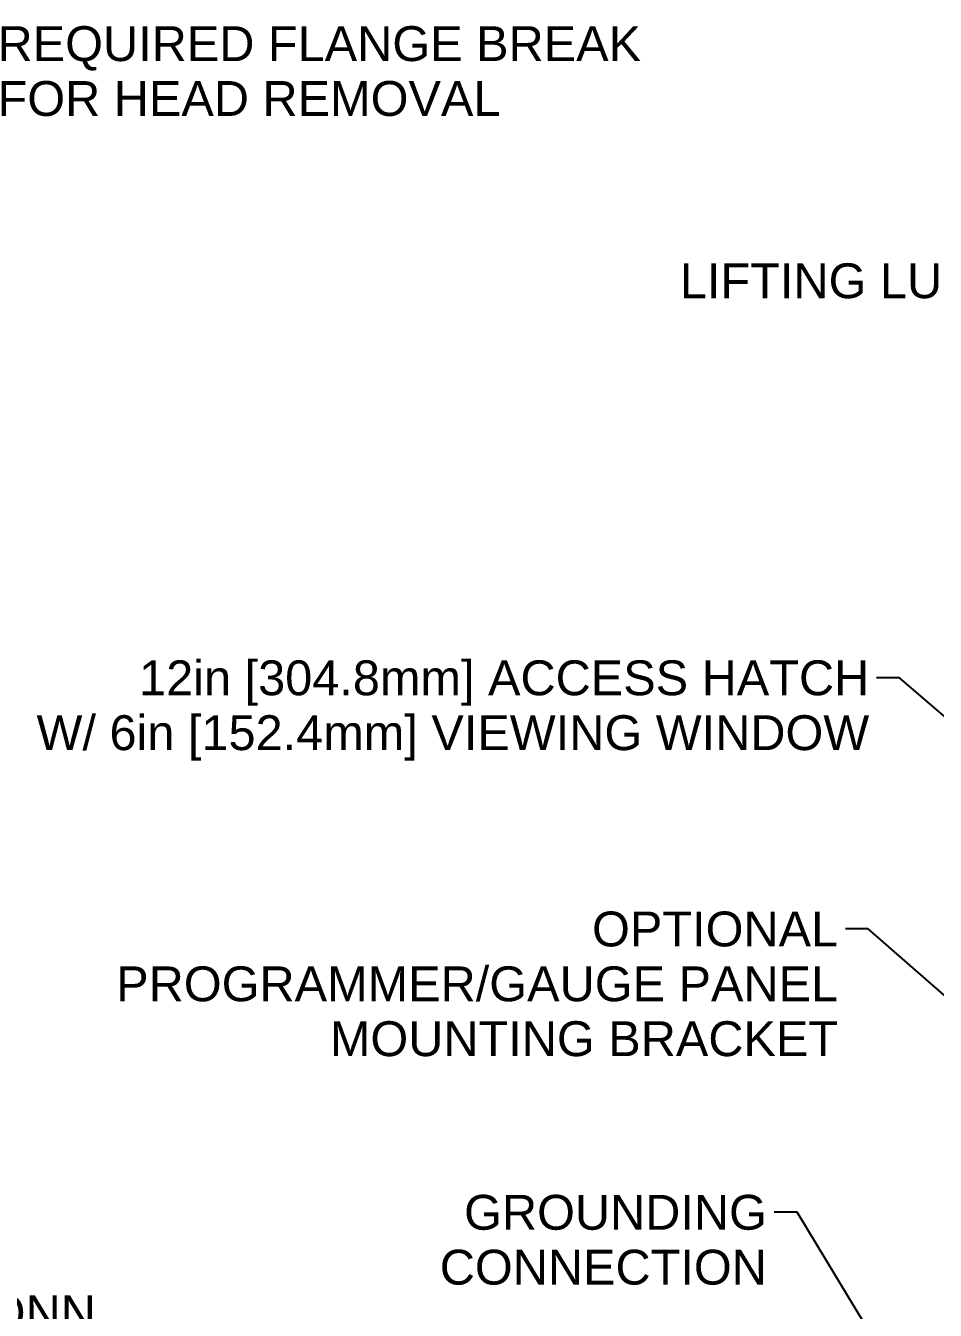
# Model space of a CAD drawing. Header units: inches. Extents: x 15 to 402, y 6 to 258.
# Drawn here: x 134 to 181, y 78.1 to 144.5 of the extents above; entities that cross this region are included whole.
import ezdxf

# ---------------------------------------------------------------- set-up
doc = ezdxf.new("R2010")
doc.units = ezdxf.units.IN
doc.header["$LTSCALE"] = 12
doc.header["$MEASUREMENT"] = 0
doc.layers.add('Symbol (ANSI)', color=7, linetype='Continuous', lineweight=25)
doc.styles.add('MEMCOR Medium', font='arial.ttf')
doc.dimstyles.new('Default (ANSI)$7', dxfattribs={"dimscale": 12, "dimtxt": 0.15, "dimasz": 0.098425, "dimexe": 0.125, "dimexo": 0.0625, "dimgap": 0.031496, "dimtad": 0, "dimtih": 1, "dimtoh": 1, "dimdec": 4, "dimrnd": 1e-08, "dimzin": 3, "dimdsep": 46, "dimlunit": 5, "dimtxsty": 'MEMCOR Medium', "dimcen": 0.09, "dimdle": 0.393701, "dimclrd": 256, "dimclre": 256, "dimclrt": 256, "dimadec": 0, "dimazin": 1, "dimtfac": 0.8, "dimtofl": 0, "dimtmove": 0, "dimatfit": 3, "dimfxl": 1, "dimfrac": 1, "dimtolj": 1, "dimtzin": 4, "dimlwd": -1, "dimlwe": -1, "dimarcsym": 0})

msp = doc.modelspace()

# ---------------------------------------------------------------- texts
at = {"layer": 'Symbol (ANSI)', "char_height": 1.8000001, "line_spacing_factor": 0.944221, "style": 'MEMCOR Medium'}
for s, insert, width, attachment_point in [('\\fArial|b0|i0;REQUIRED FLANGE BREAK\\P\\fArial|b0|i0;FOR HEAD REMOVAL', (132.54894, 144.43338), 33.2643321, 1), ('\\fArial|b0|i0;12in [304.8mm] ACCESS HATCH\\P\\fArial|b0|i0;W/ 6in [152.4mm] VIEWING WINDOW', (177.58913, 111.68067), 43.0298798, 3), ('\\fArial|b0|i0;OPTIONAL\\P\\fArial|b0|i0;PROGRAMMER/GAUGE PANEL\\P\\fArial|b0|i0;MOUNTING BRACKET', (175.98035, 98.70937), 37.3157028, 3), ('\\fArial|b0|i0;GROUNDING\\P\\fArial|b0|i0;CONNECTION', (172.29929, 84.07706), 16.9079281, 3), ('\\fArial|b0|i0;8in [DN200] INFLUENT CONN.\\P\\fArial|b0|i0;W/6in REDUCING BUSHING', (103.25558, 78.89561), 35.0739359, 1)]:
    msp.add_mtext(s, dxfattribs=dict(at, insert=insert, width=width, attachment_point=attachment_point))
at = {"layer": 'Symbol (ANSI)', "insert": (184.98915, 132.18704), "char_height": 1.8000001, "width": 17.187806, "attachment_point": 3, "style": 'MEMCOR Medium'}
msp.add_mtext('\\fArial|b0|i0;LIFTING LUGS', dxfattribs=at)

# ---------------------------------------------------------------- leaders
at = {"layer": 'Symbol (ANSI)', "annotation_type": 0, "has_hookline": 1}
for points, hookline_direction, text_width in [([(126.1167, 136.51053), (130.98988, 143.53338), (132.17099, 143.53338)], 0, 33.05321), ([(191.3634, 125.05501), (188.13211, 131.28704), (185.36711, 131.28704)], 1, 16.8704), ([(199.1309, 93.61818), (179.14819, 110.78067), (177.96709, 110.78067)], 1, 42.97285), ([(183.67447, 92.45832), (177.5394, 97.80937), (176.3583, 97.80937)], 1, 37.02278), ([(187.38926, 60.88586), (173.85835, 83.17706), (172.67724, 83.17706)], 1, 16.57203)]:
    msp.add_leader(points, dimstyle='Default (ANSI)$7', override={"dimtad": 0}, dxfattribs=dict(at, hookline_direction=hookline_direction, text_width=text_width))

doc.saveas('drawing.dxf')
